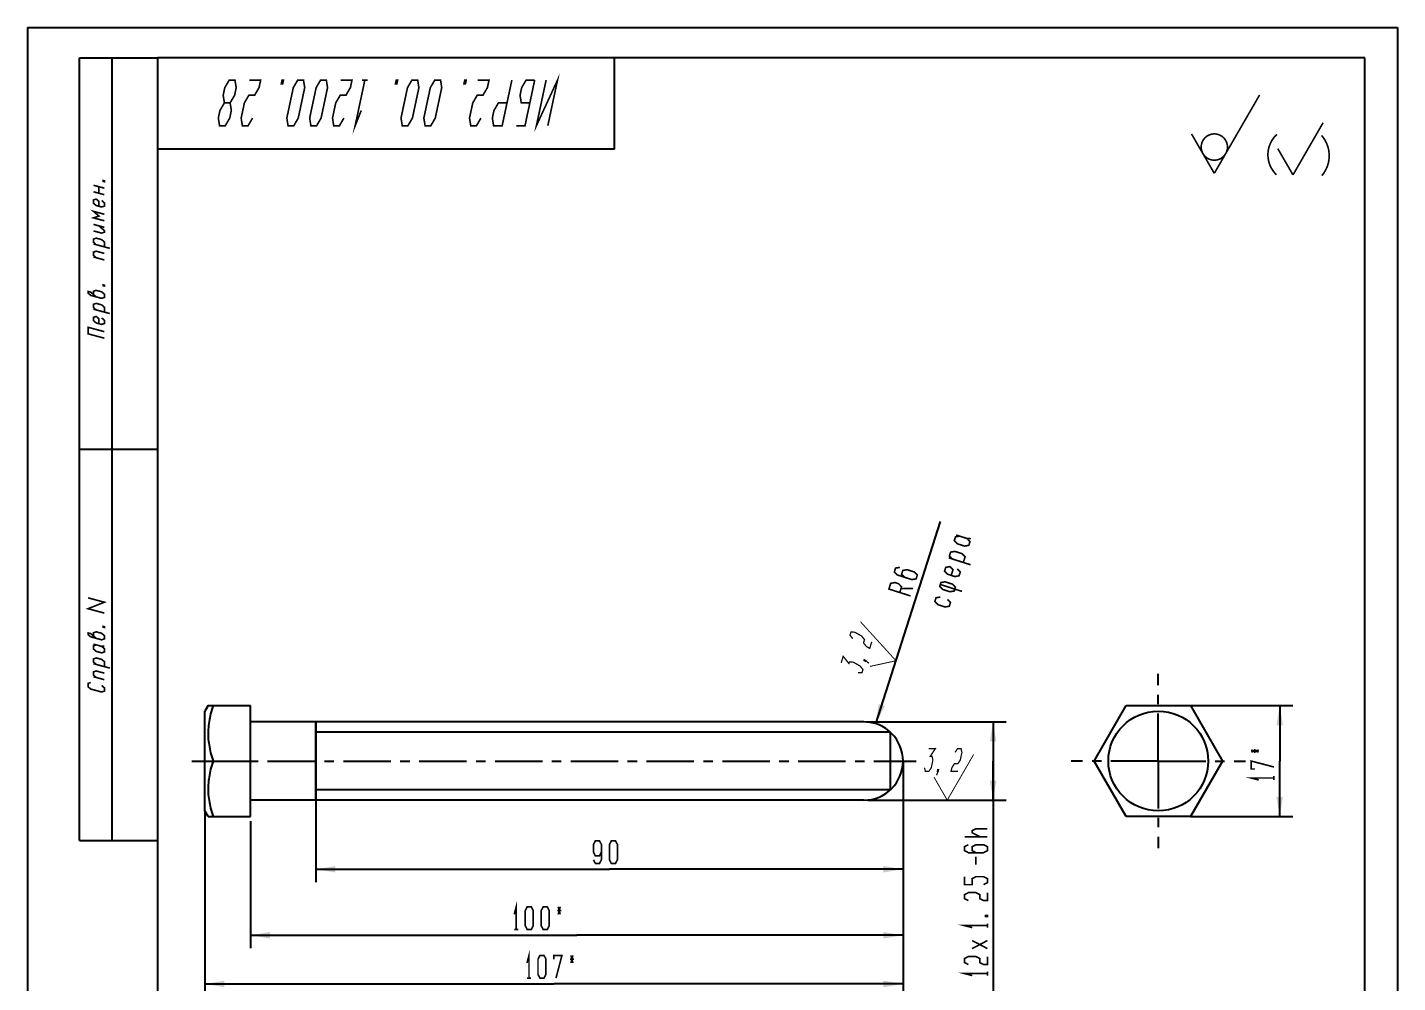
# Model space of a CAD drawing. Header units: millimetres. Extents: x 0 to 210, y 0 to 297.
# Drawn here: x 0 to 210, y 150.6 to 297 of the extents above; entities that cross this region are included whole.
import ezdxf

# ---------------------------------------------------------------- set-up
doc = ezdxf.new("R2010")
doc.units = ezdxf.units.MM
doc.header["$LTSCALE"] = 19.36
doc.linetypes.add('CENTER', pattern=[0.6, 0.375, -0.075, 0.075, -0.075])
doc.layers.get('0').update_dxf_attribs({"linetype": 'CONTINUOUS'})
doc.layers.add('ALL_AXIS', color=7, linetype='CONTINUOUS')
doc.layers.add('ALL_DIMENSIONS', color=7, linetype='CONTINUOUS')
doc.styles.get("Standard").update_dxf_attribs({"font": 'txt', "width": 0.7})
doc.dimstyles.new('DIMSTYLE_1', dxfattribs={"dimtxt": 3.5, "dimasz": 3, "dimexe": 0.18, "dimexo": 0.0625, "dimgap": 0.09, "dimtad": 1, "dimdsep": 46, "dimtxsty": 'STANDARD', "dimblk": '_FILLED', "dimblk1": '_FILLED', "dimblk2": '_FILLED', "dimcen": 0.09, "dimadec": 0, "dimazin": 0, "dimtp": 0.3, "dimtm": 0.3, "dimtfac": 1, "dimtofl": 0, "dimtmove": 0, "dimatfit": 3, "dimldrblk": '_FILLED', "dimfxl": 1, "dimtolj": 1, "dimarcsym": 0})
doc.dimstyles.new('DIMSTYLE_2', dxfattribs={"dimtxt": 3.5, "dimasz": 3, "dimexe": 0.18, "dimexo": 0.0625, "dimgap": 0.09, "dimtad": 1, "dimdsep": 46, "dimtxsty": 'STANDARD', "dimblk": '_FILLED', "dimblk1": '_FILLED', "dimblk2": '_FILLED', "dimcen": 0.09, "dimadec": 0, "dimazin": 0, "dimtp": 0.2, "dimtm": 0.2, "dimtfac": 1, "dimtofl": 0, "dimtmove": 0, "dimatfit": 3, "dimldrblk": '_FILLED', "dimfxl": 1, "dimtolj": 1, "dimarcsym": 0})
doc.dimstyles.new('DIMSTYLE_3', dxfattribs={"dimtxt": 3.5, "dimasz": 3, "dimexe": 0.18, "dimexo": 0.0625, "dimgap": 0.09, "dimtad": 1, "dimdec": 5, "dimdsep": 46, "dimtxsty": 'STANDARD', "dimblk": '_FILLED', "dimblk1": '_FILLED', "dimblk2": '_FILLED', "dimcen": 0.09, "dimadec": 0, "dimazin": 0, "dimtp": 0.1, "dimtm": 0.1, "dimtfac": 1, "dimtdec": 5, "dimtofl": 0, "dimtmove": 0, "dimatfit": 3, "dimldrblk": '_FILLED', "dimfxl": 1, "dimtolj": 1, "dimarcsym": 0})
doc.dimstyles.new('DIMSTYLE_4', dxfattribs={"dimtxt": 3.5, "dimasz": 3, "dimexe": 0.18, "dimexo": 0.0625, "dimgap": 0.09, "dimtad": 1, "dimdec": 5, "dimdsep": 46, "dimtxsty": 'STANDARD', "dimblk": '_FILLED', "dimblk1": '_FILLED', "dimblk2": '_FILLED', "dimcen": 0.09, "dimadec": 0, "dimazin": 0, "dimtp": 0.2, "dimtm": 0.2, "dimtfac": 1, "dimtdec": 5, "dimtofl": 0, "dimtmove": 0, "dimatfit": 3, "dimldrblk": '_FILLED', "dimfxl": 1, "dimtolj": 1, "dimarcsym": 0})
doc.dimstyles.new('DIMSTYLE_5', dxfattribs={"dimtxt": 3.5, "dimasz": 3, "dimexe": 0.18, "dimexo": 0.0625, "dimgap": 0.09, "dimtad": 1, "dimdec": 5, "dimdsep": 46, "dimtxsty": 'STANDARD', "dimblk": '_FILLED', "dimblk1": '_FILLED', "dimblk2": '_FILLED', "dimcen": 0.09, "dimadec": 0, "dimazin": 0, "dimtp": 0.3, "dimtm": 0.3, "dimtfac": 1, "dimtdec": 5, "dimtofl": 0, "dimtmove": 0, "dimatfit": 3, "dimldrblk": '_FILLED', "dimfxl": 1, "dimtolj": 1, "dimarcsym": 0})

# ---------------------------------------------------------------- blocks, each defined once
blk = doc.blocks.new('_FILLED')
at = {"color": 0, "linetype": 'BYBLOCK'}
blk.add_solid([(0, 0), (-1, 0.167), (-1, -0.167)], dxfattribs=at)
blk = doc.blocks.new('*D0')
at = {"color": 2, "linetype": 'CONTINUOUS'}
for p, q in [((134.2, 184.56), (134.2, 155.81)), ((34.2, 175.32), (34.2, 155.81)), ((34.2, 157.81), (84.2, 157.81)), ((134.2, 157.81), (84.2, 157.81))]:
    blk.add_line(p, q, dxfattribs=at)
at = {"color": 2, "linetype": 'CONTINUOUS', "xscale": 3, "yscale": 3, "zscale": 3, "rotation": 180}
blk.add_blockref('_FILLED', (34.2, 157.81), dxfattribs=at)
at = {"color": 2, "linetype": 'CONTINUOUS', "xscale": 3, "yscale": 3, "zscale": 3}
blk.add_blockref('_FILLED', (134.2, 157.81), dxfattribs=at)
blk = doc.blocks.new('*D1')
at = {"color": 2, "linetype": 'CONTINUOUS'}
for p, q in [((128.6, 190.52), (150, 190.52)), ((148, 190.52), (148, 184.52)), ((148, 178.52), (148, 184.52)), ((148, 184.52), (148, 146.2)), ((128.83, 178.52), (150, 178.52))]:
    blk.add_line(p, q, dxfattribs=at)
at = {"color": 2, "linetype": 'CONTINUOUS', "xscale": 3, "yscale": 3, "zscale": 3}
for p, rotation in [((148, 190.52), 90), ((148, 178.52), 270)]:
    blk.add_blockref('_FILLED', p, dxfattribs=dict(at, rotation=rotation))
blk = doc.blocks.new('STANDARD_BL0', base_point=(141.26, 182.48))
at = {"color": 2, "linetype": 'CONTINUOUS'}
for points, const_width in [([(138.11, 186.43), (139.16, 186.43), (138.38, 185.26), (138.65, 185.26), (138.78, 184.68), (138.54, 183.51), (138.15, 182.93), (137.63, 182.93), (137.49, 183.51)], 0.194), ([(140.98, 178.52), (145.03, 185.53)], 0.146), ([(142.18, 185.85), (142.57, 186.43), (143.09, 186.43), (143.23, 185.85), (142.98, 184.68), (142.6, 184.1), (142.07, 184.1), (141.69, 183.51), (141.56, 182.93), (142.61, 182.93)], 0.194), ([(139.59, 182.93), (139.46, 182.93), (139.52, 183.22), (139.66, 183.22), (139.59, 182.93), (139.34, 182.35)], 0.194), ([(140.98, 178.52), (138.95, 182.05)], 0.146)]:
    blk.add_lwpolyline(points, dxfattribs=dict(at, const_width=const_width))
blk = doc.blocks.new('*D2')
at = {"layer": 'ALL_DIMENSIONS', "color": 2, "linetype": 'CONTINUOUS'}
blk.add_line((130.03, 190.24), (139.93, 221.23), dxfattribs=at)
at = {"layer": 'ALL_DIMENSIONS', "color": 2, "linetype": 'CONTINUOUS', "xscale": 3, "yscale": 3, "zscale": 3, "rotation": 252.2831477047}
blk.add_blockref('_FILLED', (130.03, 190.24), dxfattribs=at)
blk = doc.blocks.new('STANDARD_BL1', base_point=(128.91, 201.97))
at = {"color": 2, "linetype": 'CONTINUOUS'}
for points, const_width in [([(133.12, 199.9), (127.67, 205.89)], 0.146), ([(126.5, 203.27), (126.07, 203.82), (126.23, 204.32), (126.82, 204.27), (127.86, 203.68), (128.3, 203.14), (128.14, 202.64), (128.58, 202.09), (129.09, 201.8), (129.41, 202.8)], 0.194), ([(124.71, 199.57), (125.03, 200.57), (125.9, 199.48), (125.98, 199.73), (126.58, 199.68), (127.62, 199.09), (128.06, 198.55), (127.9, 198.05), (127.3, 198.09)], 0.194), ([(128.5, 199.92), (128.46, 199.8), (128.2, 199.94), (128.24, 200.07), (128.5, 199.92), (128.97, 199.5)], 0.194), ([(133.12, 199.9), (129.14, 199.03)], 0.146)]:
    blk.add_lwpolyline(points, dxfattribs=dict(at, const_width=const_width))
blk = doc.blocks.new('*D3')
at = {"layer": 'ALL_DIMENSIONS', "color": 2, "linetype": 'CONTINUOUS'}
for p, q in [((178.24, 193.02), (193.93, 193.02)), ((191.93, 193.02), (191.93, 184.52)), ((191.93, 176.02), (191.93, 184.52)), ((178.24, 176.02), (193.93, 176.02))]:
    blk.add_line(p, q, dxfattribs=at)
at = {"layer": 'ALL_DIMENSIONS', "color": 2, "linetype": 'CONTINUOUS', "xscale": 3, "yscale": 3, "zscale": 3}
for p, rotation in [((191.93, 193.02), 90), ((191.93, 176.02), 270)]:
    blk.add_blockref('_FILLED', p, dxfattribs=dict(at, rotation=rotation))
blk = doc.blocks.new('*D4')
at = {"layer": 'ALL_DIMENSIONS', "color": 2, "linetype": 'CONTINUOUS'}
for p, q in [((134.2, 184.52), (134.2, 148.35)), ((27.2, 176.87), (27.2, 148.35)), ((27.2, 150.35), (80.7, 150.35)), ((134.2, 150.35), (80.7, 150.35))]:
    blk.add_line(p, q, dxfattribs=at)
at = {"layer": 'ALL_DIMENSIONS', "color": 2, "linetype": 'CONTINUOUS', "xscale": 3, "yscale": 3, "zscale": 3, "rotation": 180}
blk.add_blockref('_FILLED', (27.2, 150.35), dxfattribs=at)
at = {"layer": 'ALL_DIMENSIONS', "color": 2, "linetype": 'CONTINUOUS', "xscale": 3, "yscale": 3, "zscale": 3}
blk.add_blockref('_FILLED', (134.2, 150.35), dxfattribs=at)
blk = doc.blocks.new('*D5')
at = {"layer": 'ALL_DIMENSIONS', "color": 2, "linetype": 'CONTINUOUS'}
for p, q in [((134.2, 184.52), (134.2, 165.93)), ((44.2, 178.52), (44.2, 165.93)), ((44.2, 167.93), (89.2, 167.93)), ((134.2, 167.93), (89.2, 167.93))]:
    blk.add_line(p, q, dxfattribs=at)
at = {"layer": 'ALL_DIMENSIONS', "color": 2, "linetype": 'CONTINUOUS', "xscale": 3, "yscale": 3, "zscale": 3, "rotation": 180}
blk.add_blockref('_FILLED', (44.2, 167.93), dxfattribs=at)
at = {"layer": 'ALL_DIMENSIONS', "color": 2, "linetype": 'CONTINUOUS', "xscale": 3, "yscale": 3, "zscale": 3}
blk.add_blockref('_FILLED', (134.2, 167.93), dxfattribs=at)
blk = doc.blocks.new('STANDARD_BL2', base_point=(188.51, 279.95))
at = {"color": 2, "linetype": 'CONTINUOUS', "const_width": 0.25}
for points in [[(181.91, 274.63), (188.85, 286.64)], [(193.97, 274.39), (198.59, 282.4)], [(181.91, 274.63), (178.42, 280.67)], [(193.97, 274.39), (191.64, 278.42)]]:
    blk.add_lwpolyline(points, dxfattribs=at)
blk.add_lwpolyline([(179.9, 278.66, 1), (183.93, 278.66, 1)], format="xyb", close=True, dxfattribs=at)
for points in [[(191.5, 280.6, 0.433164), (191.43, 274.42)], [(198.4, 274.28, 0.372459), (198.35, 280.44)]]:
    blk.add_lwpolyline(points, format="xyb", dxfattribs=at)

msp = doc.modelspace()

# ---------------------------------------------------------------- linework, layer by layer
at = {"color": 7, "linetype": 'CONTINUOUS'}
for p, q in [((0, 297), (0, 0)), ((0, 297), (210, 297)), ((210, 297), (210, 0)), ((8, 172.349899), (8, 292.349899)), ((8, 292.349899), (20, 292.349899)), ((13, 172.349899), (13, 292.349899)), ((90, 292.349899), (20, 292.349899)), ((20, 278.349899), (20, 292.349899)), ((20, 172.349899), (20, 292.349899)), ((20, 5), (20, 292.349899)), ((205, 292.349899), (20, 292.349899)), ((90, 278.349899), (90, 292.349899)), ((205, 5), (205, 292.349899)), ((90, 278.349899), (20, 278.349899)), ((8, 232.349899), (20, 232.349899)), ((27.693931, 193.024952), (34.202983, 193.024952)), ((34.202983, 176.024952), (34.202983, 193.024952)), ((163.513251, 184.524952), (168.420728, 193.024952)), ((168.420728, 193.024952), (178.235683, 193.024952)), ((178.235683, 193.024952), (183.14316, 184.524952)), ((28.45292, 184.524952), (34.202983, 184.524952)), ((168.420728, 176.024952), (163.513251, 184.524952)), ((183.14316, 184.524952), (178.235683, 176.024952)), ((27.693931, 176.024952), (34.202983, 176.024952)), ((178.235683, 176.024952), (168.420728, 176.024952)), ((8, 172.349899), (20, 172.349899))]:
    msp.add_line(p, q, dxfattribs=at)
at = {"color": 2, "linetype": 'CONTINUOUS'}
for p, q in [((132.282199, 188.924952), (44.202983, 188.924952)), ((132.282199, 180.124952), (44.202983, 180.124952))]:
    msp.add_line(p, q, dxfattribs=at)
at = {"color": 2, "linetype": 'CONTINUOUS', "const_width": 0.25}
for points in [[(79.762101, 281.928088), (81.250001, 288.928084), (78.012102, 281.928088), (79.500002, 288.928084)], [(31.812499, 288.928084), (30.937505, 288.928084), (30.252014, 287.761418), (30.00403, 286.594752), (30.193555, 285.428086), (31.068549, 285.428086), (31.75404, 286.594752), (32.002013, 287.761418), (31.812499, 288.928084)], [(34.510088, 283.094754), (33.824607, 281.928088), (32.949603, 281.928088), (32.760089, 283.094754), (33.256056, 285.428086), (33.941536, 286.594752), (34.81653, 286.594752), (35.502021, 287.761418), (35.750005, 288.928084), (33.999995, 288.928084)], [(39.031249, 288.928084), (39.250003, 288.928084), (39.126006, 288.344762), (38.907263, 288.344762), (39.031249, 288.928084)], [(42.312504, 288.928084), (42.502018, 287.761418), (41.510084, 283.094754), (40.824604, 281.928088), (39.949609, 281.928088), (39.760085, 283.094754), (40.752019, 287.761418), (41.437499, 288.928084), (42.312504, 288.928084)], [(45.812502, 288.928084), (46.002016, 287.761418), (45.010082, 283.094754), (44.324602, 281.928088), (43.449607, 281.928088), (43.260083, 283.094754), (44.252017, 287.761418), (44.937497, 288.928084), (45.812502, 288.928084)], [(48.510091, 283.094754), (47.8246, 281.928088), (46.949605, 281.928088), (46.760092, 283.094754), (47.256048, 285.428086), (47.941539, 286.594752), (48.816533, 286.594752), (49.502014, 287.761418), (49.749997, 288.928084), (47.999998, 288.928084)], [(51.164324, 284.26142), (50.23085, 281.928088), (51.71875, 288.928084)], [(52.156247, 288.928084), (51.281253, 288.928084)], [(56.53125, 288.928084), (56.750004, 288.928084), (56.626007, 288.344762), (56.407264, 288.344762), (56.53125, 288.928084)], [(59.812505, 288.928084), (60.002019, 287.761418), (59.010085, 283.094754), (58.324604, 281.928088), (57.4496, 281.928088), (57.260086, 283.094754), (58.25202, 287.761418), (58.9375, 288.928084), (59.812505, 288.928084)], [(63.312503, 288.928084), (63.502017, 287.761418), (62.510083, 283.094754), (61.824603, 281.928088), (60.949608, 281.928088), (60.760084, 283.094754), (61.752018, 287.761418), (62.437498, 288.928084), (63.312503, 288.928084)], [(67.031255, 288.928084), (67.249998, 288.928084), (67.126012, 288.344762), (66.907258, 288.344762), (67.031255, 288.928084)], [(69.51009, 283.094754), (68.824609, 281.928088), (67.949604, 281.928088), (67.760091, 283.094754), (68.256047, 285.428086), (68.941538, 286.594752), (69.816532, 286.594752), (70.502013, 287.761418), (70.749996, 288.928084), (68.999997, 288.928084)], [(74.250005, 288.928084), (72.762104, 281.928088), (71.449603, 281.928088), (71.260089, 283.094754), (71.508072, 284.26142), (72.193553, 285.428086), (73.506055, 285.428086)], [(77.750003, 288.928084), (76.262103, 281.928088), (74.949601, 281.928088)], [(77.750003, 288.928084), (76.437501, 288.928084), (75.752021, 287.761418), (75.504037, 286.594752), (75.693551, 285.428086), (77.006053, 285.428086)], [(30.193555, 285.428086), (29.508074, 284.26142), (29.260091, 283.094754), (29.449604, 281.928088), (30.324609, 281.928088), (31.01009, 283.094754), (31.258073, 284.26142), (31.068549, 285.428086)], [(11.794094, 273.47491), (11.794094, 273.349893), (11.58576, 273.40573), (11.58576, 273.530727), (11.794094, 273.47491)], [(10.127428, 272.796477), (11.794094, 272.349902)], [(11.794094, 271.349891), (10.127428, 271.796486)], [(10.960764, 271.573199), (10.960764, 272.573189)], [(11.794094, 267.349908), (10.127428, 267.796482), (10.960764, 268.07318), (10.127428, 268.796473), (11.794094, 268.349898)], [(10.960764, 269.573197), (10.960764, 270.323195), (10.544096, 270.684842), (10.127428, 270.546482), (10.127428, 270.046477), (10.544096, 269.68483), (11.377426, 269.461543), (11.794094, 269.599902), (11.794094, 270.099908), (11.377426, 270.461555)], [(10.127428, 266.796471), (11.794094, 266.349896)], [(10.127428, 265.79648), (11.377426, 265.461539), (11.794094, 265.599898), (11.794094, 265.849891), (10.960764, 266.573184)], [(11.794094, 263.349904), (11.794094, 264.099902), (11.377426, 264.461549), (10.544096, 264.684836), (10.127428, 264.546477), (10.127428, 264.046471), (10.544096, 263.684846)], [(12.62743, 263.126617), (10.127428, 263.796479)], [(10.544096, 261.684844), (10.127428, 262.04649), (10.127428, 262.546475), (10.544096, 262.684834), (11.794094, 262.349893)], [(11.794094, 261.349902), (10.127428, 261.796477)], [(10.544096, 255.684838), (9.71076, 256.408131), (9.294097, 256.519764), (9.294097, 256.269771), (9.71076, 255.908125), (11.377426, 255.461551), (11.794094, 255.59991), (11.794094, 256.099895), (11.377426, 256.461541), (10.544096, 256.684828), (10.127428, 256.54649), (10.127428, 256.046484)], [(11.794094, 257.474895), (11.794094, 257.349898), (11.58576, 257.405715), (11.58576, 257.530732), (11.794094, 257.474895)], [(11.794094, 253.349895), (11.794094, 254.099893), (11.377426, 254.461539), (10.544096, 254.684826), (10.127428, 254.546488), (10.127428, 254.046482), (10.544096, 253.684836)], [(12.62743, 253.126607), (10.127428, 253.79649)], [(10.960764, 251.57318), (10.960764, 252.323199), (10.544096, 252.684846), (10.127428, 252.546486), (10.127428, 252.04648), (10.544096, 251.684834), (11.377426, 251.461547), (11.794094, 251.599906), (11.794094, 252.099891), (11.377426, 252.461537)], [(11.794094, 249.349891), (9.294097, 250.019773), (9.294097, 251.019764), (11.794094, 250.349902)], [(11.794094, 207.204057), (9.294097, 207.873939), (11.794094, 208.870729), (9.294097, 209.540611)], [(10.544096, 203.33066), (9.71076, 204.053953), (9.294097, 204.165607), (9.294097, 203.915615), (9.71076, 203.553969), (11.377426, 203.107373), (11.794094, 203.245732), (11.794094, 203.745738), (11.377426, 204.107385), (10.544096, 204.330672), (10.127428, 204.192313), (10.127428, 203.692307)], [(11.794094, 205.120738), (11.794094, 204.995742), (11.58576, 205.051559), (11.58576, 205.176555), (11.794094, 205.120738)], [(10.127428, 202.442324), (11.377426, 202.107383), (11.794094, 202.120725)], [(10.544096, 202.33067), (10.127428, 202.192311), (10.127428, 201.692305), (10.544096, 201.33068), (11.377426, 201.107371), (11.794094, 201.24573), (11.794094, 201.745736), (11.377426, 202.107383)], [(11.794094, 198.995736), (11.794094, 199.745734), (11.377426, 200.107381), (10.544096, 200.330668), (10.127428, 200.192309), (10.127428, 199.692324), (10.544096, 199.330678)], [(12.62743, 198.772449), (10.127428, 199.442311)], [(10.544096, 197.330676), (10.127428, 197.692322), (10.127428, 198.192307), (10.544096, 198.330666), (11.794094, 197.995725)], [(11.794094, 196.995734), (10.127428, 197.442309)], [(9.71076, 196.553951), (9.294097, 196.415613), (9.294097, 195.915607), (9.71076, 195.553961), (11.377426, 195.107387), (11.794094, 195.245725), (11.794094, 195.74573), (11.377426, 196.107377)], [(143.629787, 172.918625), (147.129785, 172.918625)], [(145.963119, 172.918625), (144.796453, 173.531123), (144.796453, 173.837372), (145.379775, 174.143621), (147.129785, 174.143621)], [(144.213109, 171.693618), (143.629787, 171.387369), (143.629787, 170.774871), (144.213109, 170.468622), (146.546441, 170.468622), (147.129785, 170.774871), (147.129785, 171.387369), (146.546441, 171.693618), (145.379775, 171.693618), (144.796453, 171.387369), (144.796453, 170.774871), (145.379775, 170.468622)], [(145.379775, 168.631128), (145.379775, 169.856124)], [(146.546441, 165.568627), (147.129785, 165.874876), (147.129785, 166.487374), (146.546441, 166.793623), (145.379775, 166.793623), (144.796453, 166.487374), (144.796453, 165.568627), (143.629787, 165.568627), (143.629787, 166.793623)], [(144.213109, 163.118624), (143.629787, 163.424873), (143.629787, 164.037371), (144.213109, 164.34362), (145.379775, 164.34362), (145.963119, 164.037371), (145.963119, 163.424873), (146.546441, 163.118624), (147.129785, 163.118624), (147.129785, 164.34362)], [(74.613316, 161.014251), (74.919576, 162.180917), (74.919576, 158.680919)], [(76.603951, 158.680919), (76.297691, 159.264252), (76.297691, 161.597584), (76.603951, 162.180917), (77.216449, 162.180917), (77.522698, 161.597584), (77.522698, 159.264252), (77.216449, 158.680919), (76.603951, 158.680919)], [(79.053943, 158.680919), (78.747694, 159.264252), (78.747694, 161.597584), (79.053943, 162.180917), (79.666441, 162.180917), (79.972701, 161.597584), (79.972701, 159.264252), (79.666441, 158.680919), (79.053943, 158.680919)], [(81.197697, 161.597584), (81.810195, 161.597584)], [(81.350816, 162.180917), (81.657076, 161.014251)], [(81.657076, 162.180917), (81.350816, 161.014251)], [(147.129785, 160.821751), (147.129785, 160.668621), (146.838113, 160.668621), (146.838113, 160.821751), (147.129785, 160.821751)], [(147.129785, 158.984246), (147.129785, 159.596744)], [(74.613316, 158.680919), (75.225825, 158.680919)], [(144.796453, 158.984246), (143.629787, 159.290495), (147.129785, 159.290495)], [(147.129785, 155.768626), (144.796453, 156.993622)], [(144.796453, 155.768626), (147.129785, 156.993622)], [(144.213109, 153.318623), (143.629787, 153.624872), (143.629787, 154.23737), (144.213109, 154.543619), (145.379775, 154.543619), (145.963119, 154.23737), (145.963119, 153.624872), (146.546441, 153.318623), (147.129785, 153.318623), (147.129785, 154.543619)], [(144.796453, 151.634248), (143.629787, 151.940497), (147.129785, 151.940497)], [(147.129785, 151.634248), (147.129785, 152.246746)]]:
    msp.add_lwpolyline(points, dxfattribs=at)
at = {"color": 7, "linetype": 'CONTINUOUS'}
msp.add_arc((128.202983, 184.524952), 6, 270, 90, dxfattribs=at)
for points, knots in [([(28.45292, 193.024952), (28.315029, 192.611279), (28.073448, 191.798913), (27.818653, 190.577616), (27.688613, 189.376239), (27.688328, 188.179003), (27.81781, 186.9775), (28.072485, 185.754406), (28.314504, 184.940201), (28.45292, 184.524952)], [0, 0, 0, 0, 0.1508852033, 0.2929467518, 0.4311315706, 0.5682705767, 0.7064040516, 0.848539563, 1, 1, 1, 1]), ([(44.202983, 190.524952), (44.202983, 190.519244, 0.130734), (44.202983, 190.51351, 0.392698), (44.202983, 190.456584, 0.912651), (44.202983, 190.342576, 1.558828), (44.202983, 190.118222, 2.175437), (44.202983, 189.907544, 2.654193), (44.202983, 189.781528, 2.883927), (44.202983, 189.721104, 3)], [0, 0, 0, 0, 0.125, 0.25, 0.5, 0.75, 0.875, 1, 1, 1, 1]), ([(44.202983, 189.927719, -2.609619), (44.202983, 190.016026, -2.40827), (44.202983, 190.147424, -2.106257), (44.202983, 190.281921, -1.685753), (44.202983, 190.378099, -1.343216), (44.202983, 190.435363, -1.028143), (44.202983, 190.483669, -0.687789), (44.202983, 190.516083, -0.343695), (44.202983, 190.520568, -0.114589), (44.202983, 190.524952, 0)], [0, 0, 0, 0, 0.25, 0.375, 0.5, 0.625, 0.75, 0.875, 1, 1, 1, 1]), ([(44.202983, 189.721104, 3), (44.202983, 189.661607, 3.098629), (44.202983, 189.54111, 3.296725), (44.202983, 189.349639, 3.571521), (44.202983, 189.212722, 3.744588), (44.202983, 189.055272, 3.935786), (44.202983, 188.924091, 4.078107), (44.202983, 188.836441, 4.172656)], [0, 0, 0, 0, 0.25, 0.5, 0.625, 0.75, 1, 1, 1, 1]), ([(44.202983, 180.927578, 2.533556), (44.202983, 181.046693, 2.671278), (44.202983, 181.230039, 2.87294), (44.202983, 181.4558, 3.161503), (44.202983, 181.671875, 3.328725), (44.202983, 181.889356, 3.49383), (44.202983, 182.169185, 3.727836), (44.202983, 182.591558, 3.921639), (44.202983, 183.002502, 4.138494), (44.202983, 183.358406, 4.2184), (44.202983, 183.622156, 4.289027), (44.202983, 183.84123, 4.351216), (44.202983, 184.027795, 4.355346), (44.202983, 184.212347, 4.367183), (44.202983, 184.397671, 4.378395), (44.202983, 184.582188, 4.385704), (44.202983, 184.722223, 4.403518), (44.202983, 184.856075, 4.373955), (44.202983, 185.036676, 4.350984), (44.202983, 185.216856, 4.324094), (44.202983, 185.396701, 4.296625), (44.202983, 185.578445, 4.2767), (44.202983, 185.791808, 4.195934), (44.202983, 186.048505, 4.103091), (44.202983, 186.395783, 3.992484), (44.202983, 186.711642, 3.794626), (44.202983, 186.985749, 3.623875), (44.202983, 187.150346, 3.534714), (44.202983, 187.283949, 3.411005), (44.202983, 187.451743, 3.257215), (44.202983, 187.651452, 3.070877), (44.202983, 187.822302, 2.920432), (44.202983, 187.926618, 2.764698), (44.202983, 188.091443, 2.540226), (44.202983, 188.226623, 2.350789), (44.202983, 188.335463, 2.2)], [0, 0, 0, 0, 0.0625, 0.09375, 0.125, 0.15625, 0.1875, 0.25, 0.3125, 0.34375, 0.375, 0.40625, 0.421875, 0.4375, 0.46875, 0.484375, 0.5, 0.515625, 0.53125, 0.5625, 0.578125, 0.59375, 0.625, 0.65625, 0.6875, 0.75, 0.78125, 0.796875, 0.8125, 0.84375, 0.875, 0.90625, 0.921875, 0.9375, 1, 1, 1, 1]), ([(44.202983, 188.099147, 4.819245), (44.202983, 187.959367, 4.901131), (44.202983, 187.680075, 5.065497), (44.202983, 187.329622, 5.267977), (44.202983, 187.086761, 5.415186), (44.202983, 186.944175, 5.490817), (44.202983, 186.787241, 5.534464), (44.202983, 186.596019, 5.600074), (44.202983, 186.364337, 5.673731), (44.202983, 186.133606, 5.750007), (44.202983, 185.940005, 5.80907), (44.202983, 185.78783, 5.865812), (44.202983, 185.625888, 5.888187), (44.202983, 185.33793, 5.911535), (44.202983, 185.010897, 5.943978), (44.202983, 184.72389, 5.973056), (44.202983, 184.560317, 5.985608), (44.202983, 184.436588, 6.007018), (44.202983, 184.316841, 5.982474), (44.202983, 184.155795, 5.965743), (44.202983, 183.874551, 5.92936), (44.202983, 183.553251, 5.888505), (44.202983, 183.271206, 5.857955), (44.202983, 183.111534, 5.831223), (44.202983, 182.95753, 5.769215), (44.202983, 182.763046, 5.703882), (44.202983, 182.530668, 5.619942), (44.202983, 182.297444, 5.538681), (44.202983, 182.105074, 5.466653), (44.202983, 181.94684, 5.418036), (44.202983, 181.804375, 5.336845), (44.202983, 181.562387, 5.179634), (44.202983, 181.212835, 4.963008), (44.202983, 180.934368, 4.787281), (44.202983, 180.794988, 4.699721)], [0, 0, 0, 0, 0.0625, 0.125, 0.15625, 0.171875, 0.1875, 0.21875, 0.25, 0.28125, 0.3125, 0.328125, 0.34375, 0.375, 0.4375, 0.46875, 0.484375, 0.5, 0.515625, 0.53125, 0.5625, 0.625, 0.65625, 0.671875, 0.6875, 0.71875, 0.75, 0.78125, 0.8125, 0.828125, 0.84375, 0.875, 0.9375, 1, 1, 1, 1]), ([(132.282199, 182.46897, 3.890108), (132.282199, 182.638355, 3.962207), (132.282199, 182.851567, 4.047853), (132.282199, 183.102979, 4.164062), (132.282199, 183.280065, 4.212876), (132.282199, 183.504946, 4.262683), (132.282199, 183.728015, 4.320011), (132.282199, 183.908002, 4.356791), (132.282199, 184.092584, 4.362966), (132.282199, 184.275888, 4.379111), (132.282199, 184.45958, 4.388301), (132.282199, 184.597462, 4.406089), (132.282199, 184.734698, 4.38377), (132.282199, 184.917937, 4.368559), (132.282199, 185.100918, 4.346279), (132.282199, 185.284479, 4.334297), (132.282199, 185.466063, 4.290546), (132.282199, 185.691893, 4.224125), (132.282199, 185.919705, 4.165302), (132.282199, 186.098118, 4.109394), (132.282199, 186.345774, 3.983336), (132.282199, 186.557353, 3.889276), (132.282199, 186.724952, 3.810512)], [0, 0, 0, 0, 0.125, 0.15625, 0.1875, 0.25, 0.3125, 0.34375, 0.375, 0.4375, 0.46875, 0.5, 0.53125, 0.5625, 0.625, 0.65625, 0.6875, 0.75, 0.8125, 0.84375, 0.875, 1, 1, 1, 1]), ([(28.45292, 184.524952), (28.314774, 184.110512), (28.073067, 183.297547), (27.818388, 182.075837), (27.688559, 180.874954), (27.688386, 179.678007), (27.81795, 178.476653), (28.072637, 177.253867), (28.31458, 176.439972), (28.45292, 176.024952)], [0, 0, 0, 0, 0.1511649302, 0.2931559631, 0.4312634711, 0.5683735834, 0.7065137022, 0.8486232319, 1, 1, 1, 1]), ([(44.202983, 180.487976, 1.750093), (44.202983, 180.516458, 1.813064), (44.202983, 180.575355, 1.941948), (44.202983, 180.721413, 2.223439), (44.202983, 180.83637, 2.398826), (44.202983, 180.927578, 2.533556)], [0, 0, 0, 0, 0.25, 0.5, 1, 1, 1, 1]), ([(132.282199, 180.492078, 1.759525), (132.282199, 180.547394, 1.869169), (132.282199, 180.652101, 2.09188), (132.282199, 180.908921, 2.509912), (132.282199, 181.275162, 3.006714), (132.282199, 181.740841, 3.409604), (132.282199, 182.139744, 3.699275), (132.282199, 182.361049, 3.824896), (132.282199, 182.46897, 3.890108)], [0, 0, 0, 0, 0.125, 0.25, 0.5, 0.75, 0.875, 1, 1, 1, 1]), ([(44.202983, 179.328799, -3), (44.202983, 179.382731, -3.089758), (44.202983, 179.491926, -3.270198), (44.202983, 179.666617, -3.524799), (44.202983, 179.78847, -3.682862), (44.202983, 179.930485, -3.860374), (44.202983, 180.046679, -3.991436), (44.202983, 180.124035, -4.078227)], [0, 0, 0, 0, 0.25, 0.5, 0.625, 0.75, 1, 1, 1, 1]), ([(44.202983, 178.524952), (44.202983, 178.53066, -0.130734), (44.202983, 178.536393, -0.392698), (44.202983, 178.593319, -0.912651), (44.202983, 178.707328, -1.558828), (44.202983, 178.931681, -2.175437), (44.202983, 179.142359, -2.654193), (44.202983, 179.268376, -2.883927), (44.202983, 179.328799, -3)], [0, 0, 0, 0, 0.125, 0.25, 0.5, 0.75, 0.875, 1, 1, 1, 1]), ([(44.202983, 179.122185, 2.609619), (44.202983, 179.033877, 2.40827), (44.202983, 178.902479, 2.106257), (44.202983, 178.767982, 1.685753), (44.202983, 178.671804, 1.343216), (44.202983, 178.61454, 1.028143), (44.202983, 178.566234, 0.687789), (44.202983, 178.533821, 0.343695), (44.202983, 178.529335, 0.114589), (44.202983, 178.524952, 0)], [0, 0, 0, 0, 0.25, 0.375, 0.5, 0.625, 0.75, 0.875, 1, 1, 1, 1]), ([(132.282199, 180.13351, 0.274295), (132.282199, 180.144589, 0.39665), (132.282199, 180.162165, 0.583103), (132.282199, 180.206241, 0.840279), (132.282199, 180.253782, 1.074046), (132.282199, 180.34892, 1.398567), (132.282199, 180.443487, 1.638486), (132.282199, 180.492078, 1.759525)], [0, 0, 0, 0, 0.25, 0.375, 0.5, 0.75, 1, 1, 1, 1])]:
    msp.add_open_spline(points, degree=3, knots=knots, dxfattribs=at)
for points in [[(44.202983, 189.567642, -3.251349), (44.202983, 189.623618, -3.162847), (44.202983, 189.756176, -2.949148), (44.202983, 189.870396, -2.725109), (44.202983, 189.927719, -2.609619)], [(44.202983, 188.970658, -4.029354), (44.202983, 189.067777, -3.919533), (44.202983, 189.286901, -3.66554), (44.202983, 189.476372, -3.388722), (44.202983, 189.567642, -3.251349)], [(44.202983, 188.925675, -4.078435), (44.202983, 188.939885, -4.063049), (44.202983, 188.954041, -4.047613), (44.202983, 188.970658, -4.029354)], [(44.202983, 188.335463, 2.2), (44.202983, 188.512706, 1.85952), (44.202983, 188.839593, 1.156105), (44.202983, 188.908208, 0.383485), (44.202983, 188.924952, 0)], [(44.202983, 188.836441, 4.172656), (44.202983, 188.82185, 4.18768), (44.202983, 188.763375, 4.24768), (44.202983, 188.703248, 4.306024), (44.202983, 188.662195, 4.345482)], [(44.202983, 188.662195, 4.345482), (44.202983, 188.647001, 4.359898), (44.202983, 188.586121, 4.417456), (44.202983, 188.523658, 4.473292), (44.202983, 188.481026, 4.511039)], [(44.202983, 188.481026, 4.511039), (44.202983, 188.433571, 4.552219), (44.202983, 188.306415, 4.661396), (44.202983, 188.173365, 4.763306), (44.202983, 188.099147, 4.819245)], [(132.282199, 188.915851, 0.28284), (132.282199, 188.921294, 0.190848), (132.282199, 188.924322, 0.105301), (132.282199, 188.924952, 0)], [(132.282199, 188.335463, 2.2), (132.282199, 188.486354, 1.915017), (132.282199, 188.782224, 1.301579), (132.282199, 188.879967, 0.627567), (132.282199, 188.915851, 0.28284)], [(132.282199, 186.724952, 3.810512), (132.282199, 187.048688, 3.604269), (132.282199, 187.683489, 3.158537), (132.282199, 188.129221, 2.523736), (132.282199, 188.335463, 2.2)], [(44.202983, 180.794988, 4.69972), (44.202983, 180.778606, 4.686672), (44.202983, 180.713163, 4.63436), (44.202983, 180.649207, 4.58024), (44.202983, 180.605915, 4.543253)], [(44.202983, 180.605915, 4.543253), (44.202983, 180.558553, 4.501965), (44.202983, 180.432803, 4.391172), (44.202983, 180.313432, 4.273535), (44.202983, 180.247743, 4.207789)], [(44.202983, 180.124952), (44.202983, 180.12737, 0.072901), (44.202983, 180.129612, 0.216727), (44.202983, 180.148542, 0.444327), (44.202983, 180.177078, 0.672227), (44.202983, 180.21085, 0.881048), (44.202983, 180.268443, 1.112039), (44.202983, 180.32927, 1.322523), (44.202983, 180.399901, 1.532139), (44.202983, 180.459675, 1.677947), (44.202983, 180.487976, 1.750093)], [(44.202983, 180.247743, 4.207789), (44.202983, 180.233081, 4.192833), (44.202983, 180.174535, 4.132903), (44.202983, 180.117684, 4.071362), (44.202983, 180.079245, 4.029354)], [(44.202983, 180.079245, 4.029354), (44.202983, 179.982126, 3.919533), (44.202983, 179.763002, 3.66554), (44.202983, 179.573531, 3.388722), (44.202983, 179.482261, 3.251349)], [(44.202983, 179.482261, 3.251349), (44.202983, 179.426285, 3.162847), (44.202983, 179.293727, 2.949148), (44.202983, 179.179507, 2.725109), (44.202983, 179.122185, 2.609619)], [(132.282199, 180.124952), (132.282199, 180.125059, 0.030718), (132.282199, 180.125702, 0.122882), (132.282199, 180.130205, 0.214939), (132.282199, 180.13351, 0.274295)]]:
    msp.add_open_spline(points, degree=3, dxfattribs=at)
at = {"layer": 'ALL_AXIS', "color": 7, "linetype": 'CENTER'}
for p, q in [((173.328206, 184.524952), (173.328206, 197.90247)), ((25.202983, 184.524952), (136.202983, 184.524952)), ((173.328206, 184.524952), (159.950688, 184.524952)), ((173.328206, 184.524952), (173.328206, 171.147434)), ((173.328206, 184.524952), (186.705724, 184.524952))]:
    msp.add_line(p, q, dxfattribs=at)
at = {"layer": 'ALL_AXIS', "color": 7, "linetype": 'CONTINUOUS'}
for p, q in [((27.709789, 193.052765), (27.202983, 192.174952)), ((27.202983, 176.875309), (27.202983, 192.174594)), ((128.202983, 190.524952), (34.202983, 190.524952)), ((128.202983, 178.524952), (34.202983, 178.524952)), ((27.709789, 175.997138), (27.202983, 176.874952))]:
    msp.add_line(p, q, dxfattribs=at)
msp.add_circle((173.328206, 184.524952), 7.65, dxfattribs=at)
at = {"layer": 'ALL_DIMENSIONS', "color": 2, "linetype": 'CONTINUOUS', "const_width": 0.25}
for points in [[(142.890359, 218.998549), (142.241488, 218.884338), (142.05509, 218.300887), (142.517562, 217.831646), (143.628906, 217.476617), (144.277756, 217.590828), (144.464154, 218.174279), (144.001682, 218.64352)], [(142.334688, 219.176074), (144.001682, 218.64352), (144.603953, 218.611873)], [(143.439006, 214.965309), (143.718582, 215.840475), (143.256109, 216.309715), (142.144787, 216.664744), (141.495916, 216.550555), (141.309518, 215.967104), (141.77199, 215.497842)], [(133.707809, 214.216105), (133.058938, 214.101895), (132.872561, 213.518443), (133.335033, 213.049203), (135.557699, 212.339145), (136.206549, 212.453355), (136.392947, 213.036785), (135.930475, 213.506047), (134.819152, 213.861076), (134.170281, 213.746865), (133.983883, 213.163414), (134.446355, 212.694174)], [(141.58209, 212.986533), (141.861687, 213.861721), (141.399215, 214.330961), (140.750344, 214.21675), (140.563967, 213.633299), (141.026439, 213.164059), (142.137762, 212.809029), (142.786633, 212.923219), (142.97301, 213.50667), (142.510559, 213.97591)], [(144.550328, 214.610279), (141.21634, 215.675367)], [(141.392189, 210.475225), (142.041061, 210.589436), (142.227459, 211.172887), (141.764986, 211.642127), (140.653643, 211.997156), (140.004793, 211.882945), (139.818395, 211.299494), (140.280867, 210.830254), (141.392189, 210.475225)], [(135.367799, 209.827814), (132.033789, 210.892924), (132.313387, 211.76809), (132.962236, 211.882301), (133.517908, 211.704775), (133.980381, 211.235535), (133.700783, 210.360369)], [(133.887182, 210.94382), (135.740574, 210.994717)], [(139.911594, 211.591209), (143.245582, 210.526121)], [(139.90807, 209.663352), (139.259221, 209.549141), (139.072822, 208.965689), (139.535295, 208.496449), (140.646639, 208.14142), (141.295488, 208.255631), (141.481887, 208.839082), (141.019414, 209.308322)], [(187.553002, 185.903072), (188.719689, 186.209332)], [(187.553002, 186.209332), (188.719689, 185.903072)], [(188.136346, 185.749953), (188.136346, 186.362451)], [(191.053021, 183.606199), (187.553002, 184.524957), (187.553002, 183.299961), (188.136346, 183.299961)], [(188.719689, 181.615586), (187.553002, 181.921824), (191.053021, 181.921824)], [(191.053021, 181.615586), (191.053021, 182.228084)], [(86.752987, 169.392695), (87.059236, 168.809362), (87.671734, 168.809362), (87.977983, 169.392695), (87.977983, 171.726027), (87.671734, 172.30936), (87.059236, 172.30936), (86.752987, 171.726027), (86.752987, 170.559361), (87.059236, 169.976028), (87.671734, 169.976028), (87.977983, 170.559361)], [(89.509229, 168.809362), (89.202979, 169.392695), (89.202979, 171.726027), (89.509229, 172.30936), (90.121737, 172.30936), (90.427986, 171.726027), (90.427986, 169.392695), (90.121737, 168.809362), (89.509229, 168.809362)], [(76.568609, 153.559678), (76.874858, 154.726344), (76.874858, 151.226346)], [(78.559233, 151.226346), (78.252984, 151.809679), (78.252984, 154.143011), (78.559233, 154.726344), (79.171731, 154.726344), (79.47798, 154.143011), (79.47798, 151.809679), (79.171731, 151.226346), (78.559233, 151.226346)], [(81.009236, 151.226346), (81.927983, 154.726344), (80.702987, 154.726344), (80.702987, 154.143011)], [(83.152979, 154.143011), (83.765488, 154.143011)], [(83.306109, 154.726344), (83.612358, 153.559678)], [(83.612358, 154.726344), (83.306109, 153.559678)], [(76.568609, 151.226346), (77.181107, 151.226346)]]:
    msp.add_lwpolyline(points, dxfattribs=at)

# ---------------------------------------------------------------- block references
at = {"color": 2, "linetype": 'CONTINUOUS'}
for name, p in [('STANDARD_BL2', (188.507405, 279.945239)), ('STANDARD_BL1', (128.911874, 201.96644)), ('STANDARD_BL0', (141.257024, 182.47827))]:
    msp.add_blockref(name, p, dxfattribs=at)

# ---------------------------------------------------------------- dimensions: what is measured, and where the dimension line sits
dim = msp.add_linear_dim(base=(148.00478, 190.524952), p1=(128.82822, 178.524952), p2=(128.597192, 190.524952), angle=90, text='%%c<>x1.25-6h', dimstyle='DIMSTYLE_2', dxfattribs=at)
dim.commit()
dim.dimension.update_dxf_attribs({"geometry": '*D1', "text_midpoint": (147.12978, 146.201956), "dimtype": 160})
dim = msp.add_linear_dim(base=(134.202983, 157.805916), p1=(34.202983, 175.322327), p2=(134.202983, 184.563486), text='<>*', dimstyle='DIMSTYLE_1', dxfattribs=at)
dim.commit()
dim.dimension.update_dxf_attribs({"geometry": '*D0', "text_midpoint": (81.197697, 158.680916), "dimtype": 160})
at = {"layer": 'ALL_DIMENSIONS', "color": 2, "linetype": 'CONTINUOUS'}
dim = msp.add_radius_dim(center=(128.202983, 184.524952), mpoint=(130.028863, 190.240384), text='<>\\Pñôå', dimstyle='DIMSTYLE_3', dxfattribs=at)
dim.commit()
dim.dimension.update_dxf_attribs({"geometry": '*D2', "text_midpoint": (135.367793, 209.827819), "dimtype": 164})
dim = msp.add_linear_dim(base=(191.928012, 193.024952), p1=(178.235683, 176.024952), p2=(178.235683, 193.024952), angle=90, text='<>*', dimstyle='DIMSTYLE_4', dxfattribs=at)
dim.commit()
dim.dimension.update_dxf_attribs({"geometry": '*D3', "text_midpoint": (191.053012, 185.749952), "dimtype": 160})
dim = msp.add_linear_dim(base=(134.202983, 150.351342), p1=(27.202983, 176.874952), p2=(134.202983, 184.524952), text='<>*', dimstyle='DIMSTYLE_5', dxfattribs=at)
dim.commit()
dim.dimension.update_dxf_attribs({"geometry": '*D4', "text_midpoint": (83.152983, 151.226342), "dimtype": 160})
dim = msp.add_linear_dim(base=(134.202983, 167.934363), p1=(44.202983, 178.524952), p2=(134.202983, 184.524952), dimstyle='DIMSTYLE_5', dxfattribs=at)
dim.commit()
dim.dimension.update_dxf_attribs({"geometry": '*D5', "text_midpoint": (86.752983, 168.809363), "dimtype": 160})

doc.saveas('drawing.dxf')
